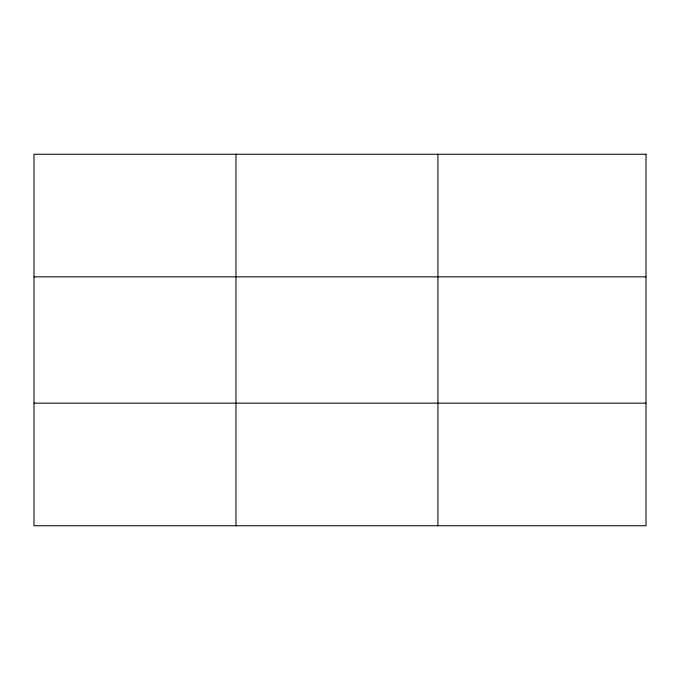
<?xml version="1.0" encoding="UTF-8"?>
<svg xmlns="http://www.w3.org/2000/svg" width="680" height="680" viewBox="0 0 680 680"><rect width="100%" height="100%" fill="white"/><g stroke="black" fill="none" stroke-linecap="round" stroke-linejoin="round"><path stroke-width="1.02" d="M235.96 525.759L235.96 154.241M437.92 525.759L437.92 154.241M34 276.837L646 276.837M34 403.163L646 403.163M646 154.241L646 525.759L34 525.759L34 154.241L646 154.241"/></g></svg>
